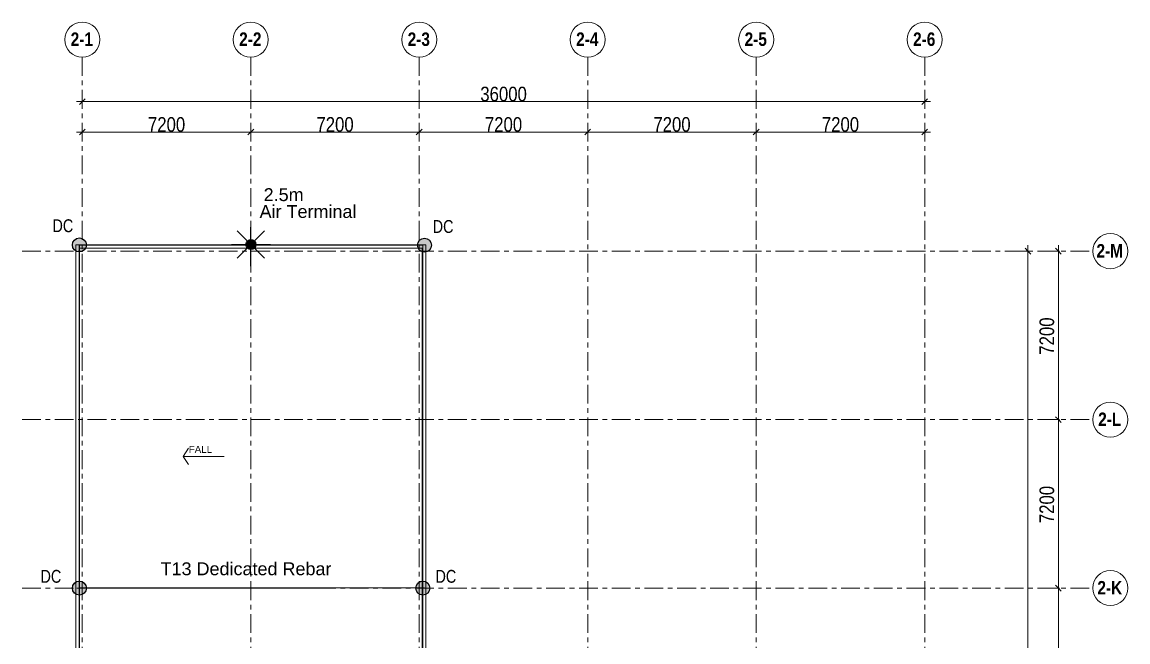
# Model space of a CAD drawing. Header units: millimetres. Extents: x -102814 to 1322625, y 211403 to 563075.
# Drawn here: x 841822 to 889078, y 354141 to 380629 of the extents above; entities that cross this region are included whole.
import ezdxf

# ---------------------------------------------------------------- set-up
doc = ezdxf.new("R2010")
doc.units = ezdxf.units.MM
doc.header["$LTSCALE"] = 100
doc.linetypes.add('HIDDEN', pattern=[9.525, 6.35, -3.175])
doc.linetypes.add('IDA - Grid Line', pattern=[14, 8, -2, 2, -2])
doc.layers.add('0-1', color=8, linetype='Continuous', lineweight=5)
doc.layers.add('E-_LGTN----_E-', color=1, linetype='Continuous')
doc.layers.add('E-Lgtn----E', color=240, linetype='Continuous')
doc.styles.add('Arial', font='arial.ttf', dxfattribs={"height": 375})
doc.styles.add('Arial Narrow', font='ARIALN.TTF', dxfattribs={"height": 250})
doc.styles.add('Arial Narrow_B', font='ARIALNB.TTF', dxfattribs={"height": 230})

# ---------------------------------------------------------------- blocks, each defined once
blk = doc.blocks.new('blk2 roof 1082023')
at = {"layer": '0-1', "linetype": 'IDA - Grid Line'}
for p, q in [((-36000, 8289), (-36000, -83807)), ((-28800, 8289), (-28800, -83807)), ((-21600, 8289), (-21600, -83807)), ((-14400, 8289), (-14400, -83807)), ((-7200, 8289), (-7200, -83807)), ((0, 8289), (0, -83807)), ((-38572, 0), (7184, 0)), ((-38572, -7200), (7184, -7200)), ((-38572, -14400), (7184, -14400))]:
    blk.add_line(p, q, dxfattribs=at)
at = {"layer": '0-1'}
for p, q in [((-36250, 6391), (250, 6391)), ((-36000, 6443), (-36000, 6141)), ((0, 6443), (0, 6141)), ((-36250, 5091), (-28550, 5091)), ((-36000, 5143), (-36000, 4841)), ((-29050, 5091), (-21350, 5091)), ((-28800, 5143), (-28800, 4841)), ((-28800, 5143), (-28800, 4841)), ((-21850, 5091), (-14150, 5091)), ((-21600, 5143), (-21600, 4841)), ((-21600, 5143), (-21600, 4841)), ((-14650, 5091), (-6950, 5091)), ((-14400, 5143), (-14400, 4841)), ((-14400, 5143), (-14400, 4841)), ((-7450, 5091), (250, 5091)), ((-7200, 5143), (-7200, 4841)), ((-7200, 5143), (-7200, 4841)), ((0, 5143), (0, 4841)), ((-36275, -79475), (-36275, 275)), ((-36125, 275), (-36275, 275)), ((-36125, 275), (-21475, 275)), ((-36125, 125), (-36125, -79325)), ((-21475, 125), (-36125, 125)), ((-21325, 275), (-21475, 275)), ((-21475, -18450), (-21475, 125)), ((-21325, 275), (-21325, -18450)), ((4413, 0), (4288, 125)), ((4413, 250), (4413, -79450)), ((5713, 0), (5588, 125)), ((5713, 250), (5713, -7200)), ((4465, 0), (4163, 0)), ((4413, 0), (4538, -125)), ((4413, 0), (4465, 0)), ((5765, 0), (5463, 0)), ((5713, 0), (5838, -125)), ((5713, 0), (5765, 0)), ((5713, -7200), (5588, -7075)), ((5713, -7200), (5588, -7075)), ((5765, -7200), (5463, -7200)), ((5765, -7200), (5463, -7200)), ((5713, -7200), (5838, -7325)), ((5713, -7200), (5765, -7200)), ((5713, -7200), (5713, -14400)), ((5713, -7200), (5838, -7325)), ((5713, -7200), (5765, -7200)), ((-31457, -8418), (-31693, -8772)), ((-31693, -8772), (-29943, -8772)), ((-31455, -9124), (-31693, -8772)), ((5765, -14400), (5463, -14400)), ((5765, -14400), (5463, -14400)), ((5713, -14400), (5588, -14275)), ((5713, -14400), (5588, -14275)), ((5713, -14400), (5838, -14525)), ((5713, -14400), (5765, -14400)), ((5713, -14400), (5713, -21600)), ((5713, -14400), (5838, -14525)), ((5713, -14400), (5765, -14400))]:
    blk.add_line(p, q, dxfattribs=at)
at = {"layer": '0-1', "linetype": 'ByBlock'}
for p, q in [((-35875, 6516), (-36125, 6266)), ((-125, 6266), (125, 6516)), ((-35875, 5216), (-36125, 4966)), ((-28925, 4966), (-28675, 5216)), ((-28675, 5216), (-28925, 4966)), ((-21725, 4966), (-21475, 5216)), ((-21475, 5216), (-21725, 4966)), ((-14525, 4966), (-14275, 5216)), ((-14275, 5216), (-14525, 4966)), ((-7325, 4966), (-7075, 5216)), ((-7075, 5216), (-7325, 4966)), ((-125, 4966), (125, 5216))]:
    blk.add_line(p, q, dxfattribs=at)
at = {"layer": '0-1'}
for centre in [(-36000, 9039), (-28800, 9039), (-21600, 9039), (-14400, 9039), (-7200, 9039), (0, 9039), (7934, 0), (7934, -7200), (7934, -14400)]:
    blk.add_circle(centre, 750, dxfattribs=at)
for s, height, style, p in [('2-1', 575, 'Arial Narrow_B', (-36496, 8772)), ('2-2', 575, 'Arial Narrow_B', (-29296, 8772)), ('2-3', 575, 'Arial Narrow_B', (-22096, 8772)), ('2-4', 575, 'Arial Narrow_B', (-14896, 8772)), ('2-5', 575, 'Arial Narrow_B', (-7696, 8772)), ('2-6', 575, 'Arial Narrow_B', (-496, 8772)), ('36000', 625, 'Arial Narrow', (-18992, 6403)), ('7200', 625, 'Arial Narrow', (-33195, 5103)), ('7200', 625, 'Arial Narrow', (-25995, 5103)), ('7200', 625, 'Arial Narrow', (-18795, 5103)), ('7200', 625, 'Arial Narrow', (-11595, 5103)), ('7200', 625, 'Arial Narrow', (-4395, 5103)), ('2-M', 575, 'Arial Narrow_B', (7340, -273)), ('2-L', 575, 'Arial Narrow_B', (7415, -7473)), ('FALL', 300, 'Arial', (-31452, -8621)), ('2-K', 575, 'Arial Narrow_B', (7381, -14673))]:
    blk.add_text(s, height=height, dxfattribs=dict(at, style=style)).set_placement(p)
at = {"layer": '0-1', "style": 'Arial Narrow'}
for p in [(5531, -4425), (5531, -11625)]:
    blk.add_text('7200', height=625, rotation=90, dxfattribs=at).set_placement(p)
blk = doc.blocks.new('1M AT')
at = {"linetype": 'Continuous'}
h = blk.add_hatch(color=5, dxfattribs=at)
h.dxf.hatch_style = 1
edge = h.paths.add_edge_path()
edge.add_arc((0, 0), 212, 0, 360)
at = {"color": 5, "linetype": 'Continuous'}
blk.add_circle((0, 0), 212, dxfattribs=at)
at = {"layer": 'E-_LGTN----_E-', "color": 5, "linetype": 'ByBlock'}
for p, q in [((586, -586), (-586, 586)), ((-586, -586), (586, 586)), ((0, -917), (0, 740)), ((-829, 0), (829, 0))]:
    blk.add_line(p, q, dxfattribs=at)
blk = doc.blocks.new('JOINT')
at = {"linetype": 'Continuous'}
h = blk.add_hatch(color=256, dxfattribs=at)
h.dxf.hatch_style = 1
edge = h.paths.add_edge_path()
edge.add_arc((0, 27), 156, 0, 360)
blk.add_circle((0, 27), 156, dxfattribs=at)

msp = doc.modelspace()

# ---------------------------------------------------------------- linework, layer by layer
at = {"layer": 'E-Lgtn----E', "color": 6, "linetype": 'HIDDEN', "ltscale": 120, "const_width": 50}
for points in [[(866171.2, 342328.7), (866171.2, 352601.1), (858944.6, 352601.1), (858944.6, 371104.8), (844269.4, 371104.8), (844269.4, 291509.4)], [(844155.6, 356440.3), (859023.8, 356450.7)]]:
    msp.add_lwpolyline(points, dxfattribs=at)

# ---------------------------------------------------------------- block references
at = {"layer": '0-1'}
msp.add_blockref('blk2 roof 1082023', (880394.4, 370840.3), dxfattribs=at)
at = {"layer": 'E-_LGTN----_E-', "xscale": 1.915351944354266, "yscale": 1.915351944354266, "zscale": 1.915351944354266, "rotation": 140.1455020179689}
for p in [(844303, 371145.1), (859053.1, 371134.5), (844303, 356480.6), (858978.1, 356480.5)]:
    msp.add_blockref('JOINT', p, dxfattribs=at)
at = {"layer": 'E-_LGTN----_E-', "color": 0}
msp.add_blockref('1M AT', (851601.4, 371122.3), dxfattribs=at)

# ---------------------------------------------------------------- texts
at = {"layer": 'E-_LGTN----_E-', "color": 7, "style": 'Arial'}
for s, p in [('2.5m', (852144.4, 372980.4)), ('Air Terminal', (851970.6, 372259.7)), ('T13 Dedicated Rebar', (847739.6, 356990.3))]:
    msp.add_text(s, height=550, dxfattribs=at).set_placement(p)
at = {"layer": 'E-_LGTN----_E-', "style": 'Arial', "width": 0.8}
for p in [(843120.1, 371652.2), (859368.4, 371618.4), (842609.2, 356667.2), (859488.7, 356667.1)]:
    msp.add_text('DC', height=550, dxfattribs=at).set_placement(p)

doc.saveas('drawing.dxf')
